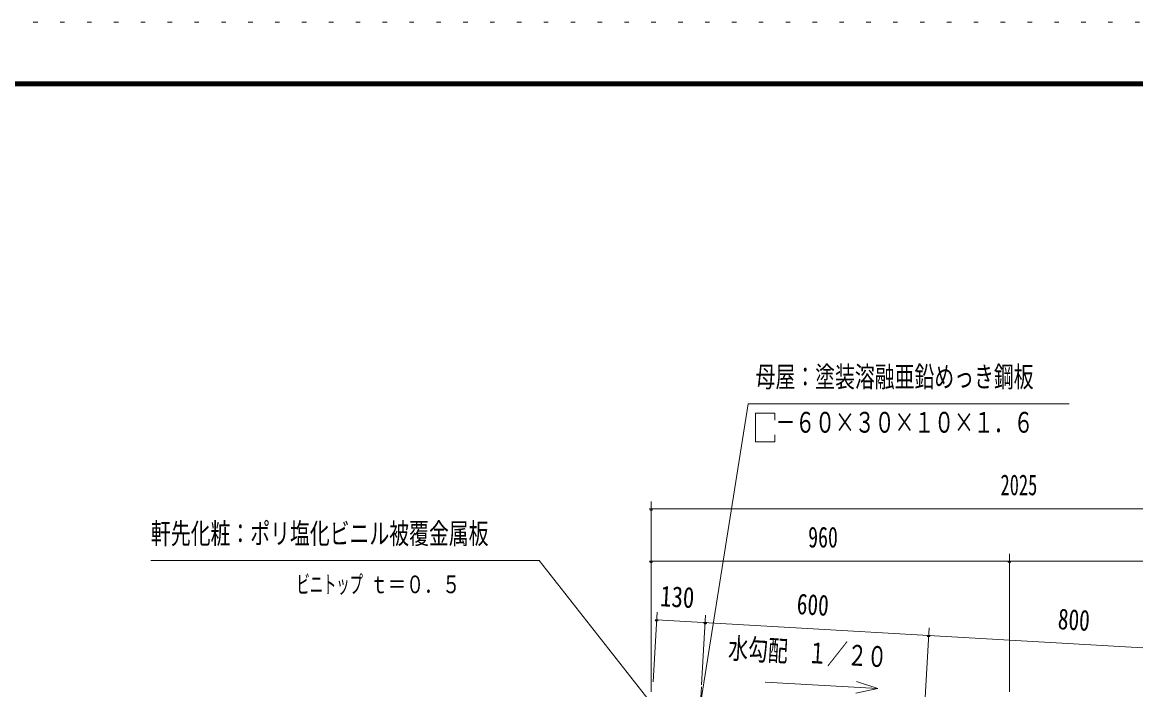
# Model space of a CAD drawing. Units: millimetres, scale not verified. Extents: x -23448 to 23452, y -10500 to 10500.
# Drawn here: x 9878 to 17337, y 6029 to 10500 of the extents above; entities that cross this region are included whole.
import ezdxf
from ezdxf.enums import TextEntityAlignment as Align

# ---------------------------------------------------------------- set-up
doc = ezdxf.new("R2010")
doc.units = ezdxf.units.MM
doc.header["$LTSCALE"] = 60
doc.linetypes.add('USER3', pattern=[24, 12, -5, 2, -5])
doc.linetypes.add('USER4', pattern=[3, 0.5, -2.5])
for name, color, linetype, lineweight in [('0-8_2-2CENTER', 3, 'USER3', 18), ('0-A_2-5DIM', 3, 'Continuous', 18), ('0-C_F-F', 5, 'Continuous', 18), ('0-D_F-E_J_ADD', 5, 'USER4', 18)]:
    doc.layers.add(name, color=color, linetype=linetype, lineweight=lineweight)
doc.styles.add('ＭＳ ゴシック', font='')
doc.styles.get('ＭＳ ゴシック').set_extended_font_data('MS Gothic')

msp = doc.modelspace()

# ---------------------------------------------------------------- linework, layer by layer
at = {"layer": '0-8_2-2CENTER'}
msp.add_line((14419.7, 5904.69), (14428.02, 6048.73), dxfattribs=at)
at = {"layer": '0-A_2-5DIM'}
for p, q in [((14919.25, 7689.92), (14919.25, 7736.74)), ((14100.46, 7239.93), (14080.46, 7239.93)), ((14090.46, 6014.93), (14090.46, 7289.93)), ((14090.46, 7239.93), (19152.96, 7239.93)), ((16490.45, 6939.93), (16490.45, 6014.93)), ((14100.46, 6889.93), (14080.46, 6889.93)), ((19152.96, 6889.93), (14090.46, 6889.93)), ((16500.45, 6889.93), (16480.45, 6889.93)), ((14131.25, 6547.83), (14104.37, 6081.53)), ((14138.37, 6497.91), (14118.37, 6497.91)), ((14128.37, 6497.91), (17947.03, 6277.73)), ((14428.83, 6062.83), (14455.71, 6529.12)), ((14462.84, 6479.2), (14442.84, 6479.2)), ((15926.34, 5976.48), (15953.23, 6442.77)), ((15960.35, 6392.86), (15940.35, 6392.86)), ((15609.64, 6036.87), (15462.76, 6006.45))]:
    msp.add_line(p, q, dxfattribs=at)
for points in [[(14398.22, 5793.73), (14740.46, 7944.93), (16890.46, 7944.93)], [(14919.25, 7689.92), (14790.46, 7689.92), (14790.46, 7881.36), (14919.25, 7881.36), (14919.25, 7834.55)], [(10740.46, 6894.93), (13340.46, 6894.93), (14101.41, 5924.67)], [(15467.23, 6083.97), (15609.64, 6036.87), (14853.8, 6080.45)]]:
    msp.add_lwpolyline(points, dxfattribs=at)
for centre in [(14090.46, 7239.93), (14090.46, 6889.93), (16490.45, 6889.93), (14128.37, 6497.91), (14452.84, 6479.2), (15950.35, 6392.86)]:
    msp.add_arc(centre, 10, 180, 0, dxfattribs=at)
at = {"layer": '0-C_F-F'}
for points in [[(22951.87, -10000), (-5748.13, -10000), (-5748.13, 10100), (22951.87, 10100)], [(22949.37, -9997.5), (-5745.63, -9997.5), (-5745.63, 10097.5), (22949.37, 10097.5)], [(22946.87, -9995), (22946.87, 10095), (-5743.13, 10095), (-5743.13, -9995)], [(22944.37, -9992.5), (-5740.63, -9992.5), (-5740.63, 10092.5), (22944.37, 10092.5)], [(22941.87, -9990), (22941.87, 10090), (-5738.13, 10090), (-5738.13, -9990)], [(22939.37, -9987.5), (-5735.63, -9987.5), (-5735.63, 10087.5), (22939.37, 10087.5)], [(22936.87, -9985), (22936.87, 10085), (-5733.13, 10085), (-5733.13, -9985)], [(22934.37, -9982.5), (-5730.63, -9982.5), (-5730.63, 10082.5), (22934.37, 10082.5)], [(22931.87, -9980), (-5728.13, -9980), (-5728.13, 10080), (22931.87, 10080)], [(22929.37, -9977.5), (-5725.63, -9977.5), (-5725.63, 10077.5), (22929.37, 10077.5)], [(22926.87, -9975), (22926.87, 10075), (-5723.12, 10075), (-5723.12, -9975)]]:
    msp.add_lwpolyline(points, close=True, dxfattribs=at)
at = {"layer": '0-D_F-E_J_ADD'}
msp.add_lwpolyline([(23451.87, -10500), (-6248.13, -10500), (-6248.13, 10500), (23451.87, 10500)], close=True, dxfattribs=at)

# ---------------------------------------------------------------- texts
at = {"layer": '0-A_2-5DIM', "color": 7, "style": 'ＭＳ ゴシック'}
for s, height, width, p in [('母屋：塗装溶融亜鉛めっき鋼板', 139.3, 0.7, (14790.46, 8013.93)), ('\u3000－６０×３０×１０×１．６', 139.3, 0.7, (14790.46, 7708.92)), ('2025', 139.3, 0.65, (16430.98, 7289.93)), ('軒先化粧：ポリ塩化ビニル被覆金属板', 139.3, 0.7, (10740.46, 6963.93)), ('960', 139.3, 0.7, (15142.58, 6939.93)), ('ビニトップ ', 118.4, 0.55, (11715.46, 6639.93)), ('ｔ＝０．５', 118.4, 0.75, (12206.67, 6639.93))]:
    msp.add_text(s, height=height, dxfattribs=dict(at, width=width)).set_placement(p, align=Align.BOTTOM_LEFT)
for s, width, p in [('130', 0.8, (14146.29, 6546.96)), ('600', 0.75, (15061.07, 6494.22)), ('800', 0.75, (16809.72, 6393.39)), ('水勾配\u3000１／２０', 0.7, (14601.83, 6197.84))]:
    msp.add_text(s, height=139.3, rotation=356.7, dxfattribs=dict(at, width=width)).set_placement(p, align=Align.BOTTOM_LEFT)

doc.saveas('drawing.dxf')
